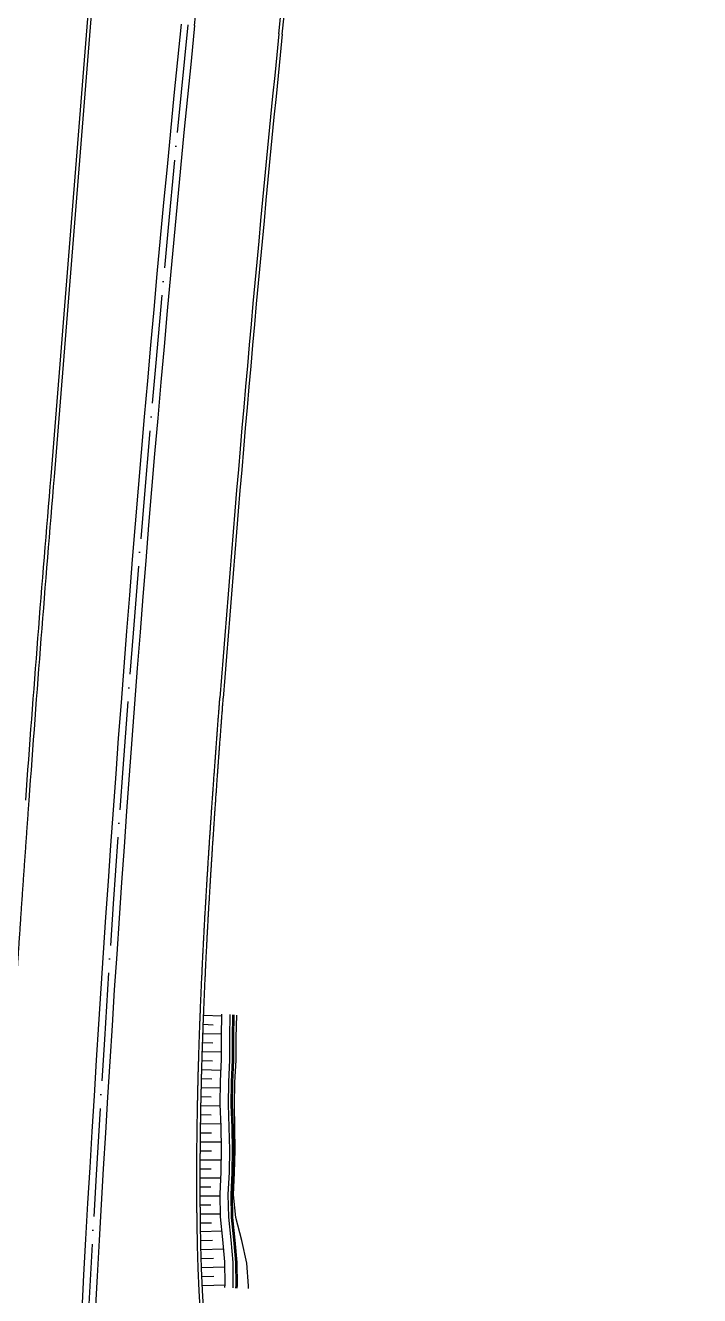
# Model space of a CAD drawing. Header units: inches. Extents: x 499362 to 502582, y 2542122 to 2545349.
# Drawn here: x 501339.5 to 501488.7, y 2543981.7 to 2544262.9 of the extents above; entities that cross this region are included whole.
import ezdxf

# ---------------------------------------------------------------- set-up
doc = ezdxf.new("R2010")
doc.units = ezdxf.units.IN
doc.header["$MEASUREMENT"] = 0
doc.linetypes.add('ACAD_ISO04W100', pattern=[30, 24, -3, 0, -3])
doc.layers.add('0-段落划分', color=2, linetype='Continuous')

# ---------------------------------------------------------------- blocks, each defined once
blk = doc.blocks.new('A$C3A006F90')
at = {"layer": '0-段落划分', "color": 2}
for p, q in [((501376.9, 2544262.95), (501400.45, 2544495.62)), ((501395.56, 2544261.06), (501412.68, 2544430.22)), ((501396.31, 2544260.98), (501413.42, 2544430.13))]:
    blk.add_line(p, q, dxfattribs=at)
at = {"layer": '0-段落划分', "color": 2, "linetype": 'Continuous'}
for p, q in [((501378.91, 2544043.73), (501382.95, 2544043.58)), ((501378.83, 2544041.73), (501381, 2544041.65)), ((501378.76, 2544039.73), (501382.9, 2544039.59)), ((501378.62, 2544035.73), (501382.89, 2544035.6)), ((501378.69, 2544037.73), (501380.91, 2544037.66)), ((501378.56, 2544033.73), (501380.84, 2544033.66)), ((501378.45, 2544029.73), (501380.69, 2544029.68)), ((501378.5, 2544031.73), (501382.77, 2544031.61)), ((501378.4, 2544027.73), (501382.63, 2544027.63)), ((501378.36, 2544025.73), (501380.61, 2544025.69)), ((501378.28, 2544021.73), (501380.6, 2544021.69)), ((501378.32, 2544023.73), (501382.6, 2544023.65)), ((501378.25, 2544019.73), (501382.74, 2544019.67)), ((501378.2, 2544015.73), (501382.84, 2544015.68)), ((501378.22, 2544017.73), (501380.63, 2544017.7)), ((501378.18, 2544013.73), (501380.65, 2544013.71)), ((501378.17, 2544011.73), (501382.84, 2544011.71)), ((501378.15, 2544007.73), (501382.72, 2544007.73)), ((501378.16, 2544009.73), (501380.61, 2544009.72)), ((501378.16, 2544005.73), (501380.51, 2544005.74)), ((501378.16, 2544003.73), (501382.55, 2544003.75)), ((501378.17, 2544001.73), (501380.51, 2544001.75)), ((501378.19, 2543999.73), (501382.65, 2543999.77)), ((501378.21, 2543997.73), (501380.63, 2543997.76)), ((501378.25, 2543995.87), (501382.99, 2543995.96)), ((501378.29, 2543993.87), (501380.86, 2543993.92)), ((501378.34, 2543991.87), (501383.34, 2543992.01)), ((501378.4, 2543989.87), (501381.07, 2543989.95)), ((501378.46, 2543987.87), (501383.59, 2543988.02)), ((501378.54, 2543985.87), (501381.2, 2543985.98)), ((501378.63, 2543983.88), (501383.65, 2543984.07))]:
    blk.add_line(p, q, dxfattribs=at)
at = {"layer": '0-段落划分', "color": 2, "flags": 128}
for points in [[(501371.92, 2544498.74), (501345.06, 2544163.07)], [(501381.77, 2543937.96), (501381.22, 2543942.92), (501380.69, 2543947.88), (501380.19, 2543952.85), (501379.71, 2543957.82), (501379.27, 2543962.79), (501378.87, 2543967.77), (501378.51, 2543972.75), (501378.19, 2543977.74), (501377.93, 2543982.73), (501377.71, 2543987.72), (501377.56, 2543992.72), (501377.46, 2543997.72)], [(501382.51, 2543938.04), (501381.96, 2543943), (501381.44, 2543947.96), (501380.93, 2543952.92), (501380.46, 2543957.89), (501380.02, 2543962.85), (501379.62, 2543967.83), (501379.26, 2543972.8), (501378.94, 2543977.78), (501378.68, 2543982.77), (501378.46, 2543987.75), (501378.31, 2543992.74), (501378.21, 2543997.73)]]:
    blk.add_lwpolyline(points, dxfattribs=at)
at = {"layer": '0-段落划分', "color": 2, "linetype": 'Continuous', "flags": 128}
for points in [[(501372.66, 2544498.66), (501345.81, 2544163.01)], [(501382.64, 2544029.04), (501382.88, 2544034.01), (501382.89, 2544039), (501382.95, 2544043.98), (501382.95, 2544043.98)], [(501384.47, 2544028.93), (501384.71, 2544033.9), (501384.72, 2544038.88), (501384.78, 2544043.87), (501384.78, 2544043.87)], [(501384.47, 2544028.93), (501384.71, 2544033.9), (501384.72, 2544038.88), (501384.78, 2544043.87), (501384.78, 2544043.87)], [(501385.07, 2544028.89), (501385.31, 2544033.86), (501385.32, 2544038.84), (501385.38, 2544043.83), (501385.38, 2544043.83)], [(501385.07, 2544028.89), (501385.31, 2544033.86), (501385.32, 2544038.84), (501385.38, 2544043.83), (501385.38, 2544043.83)], [(501385.37, 2544028.87), (501385.61, 2544033.84), (501385.62, 2544038.83), (501385.68, 2544043.81), (501385.68, 2544043.81)], [(501385.83, 2544028.84), (501386.08, 2544033.81), (501386.14, 2544038.79), (501386.23, 2544043.77), (501386.23, 2544043.77)], [(501382.54, 2544004.11), (501382.79, 2544009.08), (501382.87, 2544014.06), (501382.76, 2544019.06), (501382.59, 2544024.05), (501382.64, 2544029.04), (501382.64, 2544029.04)], [(501384.37, 2544004.01), (501384.62, 2544008.98), (501384.7, 2544013.96), (501384.59, 2544018.95), (501384.41, 2544023.94), (501384.47, 2544028.93), (501384.47, 2544028.93)], [(501384.37, 2544004.01), (501384.62, 2544008.98), (501384.7, 2544013.96), (501384.59, 2544018.95), (501384.41, 2544023.94), (501384.47, 2544028.93), (501384.47, 2544028.93)], [(501384.97, 2544003.97), (501385.22, 2544008.94), (501385.3, 2544013.92), (501385.19, 2544018.91), (501385.01, 2544023.91), (501385.07, 2544028.89), (501385.07, 2544028.89)], [(501384.97, 2544003.97), (501385.22, 2544008.94), (501385.3, 2544013.92), (501385.19, 2544018.91), (501385.01, 2544023.91), (501385.07, 2544028.89), (501385.07, 2544028.89)], [(501385.27, 2544003.95), (501385.52, 2544008.92), (501385.6, 2544013.9), (501385.49, 2544018.89), (501385.31, 2544023.89), (501385.37, 2544028.87), (501385.37, 2544028.87)], [(501385.51, 2544003.94), (501385.77, 2544008.91), (501385.88, 2544013.88), (501385.83, 2544018.87), (501385.74, 2544023.86), (501385.83, 2544028.84), (501385.83, 2544028.84)], [(501383.62, 2543983.42), (501383.65, 2543984.11), (501383.58, 2543989.1), (501383.18, 2543994.11), (501382.67, 2543999.12), (501382.54, 2544004.11), (501382.54, 2544004.11)], [(501385.45, 2543983.34), (501385.48, 2543984.01), (501385.41, 2543989), (501385.01, 2543994), (501384.5, 2543999.02), (501384.37, 2544004.01), (501384.37, 2544004.01)], [(501385.45, 2543983.34), (501385.48, 2543984.01), (501385.41, 2543989), (501385.01, 2543994), (501384.5, 2543999.02), (501384.37, 2544004.01), (501384.37, 2544004.01)], [(501386.05, 2543983.32), (501386.08, 2543983.98), (501386.01, 2543988.97), (501385.6, 2543993.97), (501385.1, 2543998.98), (501384.97, 2544003.97), (501384.97, 2544003.97)], [(501386.05, 2543983.32), (501386.08, 2543983.98), (501386.01, 2543988.97), (501385.6, 2543993.97), (501385.1, 2543998.98), (501384.97, 2544003.97), (501384.97, 2544003.97)], [(501386.35, 2543983.31), (501386.38, 2543983.97), (501386.31, 2543988.95), (501385.9, 2543993.95), (501385.4, 2543998.96), (501385.27, 2544003.95), (501385.27, 2544003.95)], [(501388.85, 2543983.2), (501388.87, 2543983.83), (501388.44, 2543988.83), (501387.36, 2543993.87), (501386.05, 2543998.93), (501385.51, 2544003.94), (501385.51, 2544003.94)]]:
    blk.add_lwpolyline(points, dxfattribs=at)
at = {"layer": '0-段落划分', "color": 2, "flags": 128}
for points in [[(501377.46, 2543997.72, 0.000103), (501377.46, 2543998.02, 0.000343), (501377.45, 2543999.04, 0.000341), (501377.44, 2544000.06, 0.000338), (501377.43, 2544001.08, 0.000335), (501377.42, 2544002.1, 0.000333), (501377.42, 2544003.11, 0.00033), (501377.41, 2544004.13, 0.000327), (501377.41, 2544005.15, 0.000325), (501377.41, 2544006.17, 0.000322), (501377.4, 2544007.19, 0.00032), (501377.4, 2544008.21, 0.000317), (501377.41, 2544009.23, 0.000314), (501377.41, 2544010.25, 0.000312), (501377.41, 2544011.26, 0.000309), (501377.42, 2544012.28, 0.000306), (501377.43, 2544013.3, 0.000304), (501377.43, 2544014.32, 0.000301), (501377.44, 2544015.34, 0.000298), (501377.45, 2544016.36, 0.000296), (501377.47, 2544017.38, 0.000293), (501377.48, 2544018.4, 0.00029), (501377.49, 2544019.41, 0.000288), (501377.51, 2544020.43, 0.000285), (501377.52, 2544021.45, 0.000282), (501377.54, 2544022.47, 0.00028), (501377.56, 2544023.49, 0.000277), (501377.58, 2544024.51, 0.000274), (501377.6, 2544025.53, 0.000272), (501377.62, 2544026.54, 0.000269), (501377.65, 2544027.56, 0.000267), (501377.67, 2544028.58, 0.000264), (501377.7, 2544029.6, 0.000261), (501377.72, 2544030.62, 0.000259), (501377.75, 2544031.64, 0.000256), (501377.78, 2544032.66, 0.000253), (501377.81, 2544033.67, 0.000251), (501377.84, 2544034.69, 0.000248), (501377.87, 2544035.71, 0.000245), (501377.9, 2544036.73, 0.000243), (501377.94, 2544037.75, 0.00024), (501377.97, 2544038.76, 0.000237), (501378.01, 2544039.78, 0.000235), (501378.05, 2544040.8, 0.000232), (501378.08, 2544041.82, 0.000229), (501378.12, 2544042.84, 0.000227), (501378.16, 2544043.86, 0.000224), (501378.2, 2544044.87, 0.000222), (501378.24, 2544045.89, 0.000219), (501378.28, 2544046.91, 0.000216), (501378.33, 2544047.93, 0.000214), (501378.37, 2544048.95, 0.000211), (501378.42, 2544049.96, 0.000208), (501378.46, 2544050.98, 0.000206), (501378.51, 2544052, 0.000203), (501378.56, 2544053.02, 0.0002), (501378.6, 2544054.03, 0.000198), (501378.65, 2544055.05, 0.000195), (501378.7, 2544056.07, 0.000192), (501378.75, 2544057.09, 0.00019), (501378.8, 2544058.1, 0.000187), (501378.86, 2544059.12, 0.000184), (501378.91, 2544060.14, 0.000182), (501378.96, 2544061.16, 0.000179), (501379.02, 2544062.17, 0.000176), (501379.07, 2544063.19, 0.000174), (501379.13, 2544064.21, 0.000171), (501379.18, 2544065.23, 0.000169), (501379.24, 2544066.24, 0.000166), (501379.3, 2544067.26, 0.000163), (501379.36, 2544068.28, 0.000161), (501379.42, 2544069.3, 0.000158), (501379.48, 2544070.31, 0.000155), (501379.54, 2544071.33, 0.000153), (501379.6, 2544072.35, 0.00015), (501379.66, 2544073.36, 0.000147), (501379.72, 2544074.38, 0.000145), (501379.79, 2544075.4, 0.000142), (501379.85, 2544076.42, 0.000139), (501379.91, 2544077.43, 0.000137), (501379.98, 2544078.45, 0.000134), (501380.04, 2544079.47, 0.000131), (501380.11, 2544080.48, 0.000129), (501380.17, 2544081.5, 0.000126), (501380.24, 2544082.52, 0.000123), (501380.31, 2544083.53, 0.000121), (501380.38, 2544084.55, 0.000118), (501380.44, 2544085.57, 0.000116), (501380.51, 2544086.58, 0.000113), (501380.58, 2544087.6, 0.00011), (501380.65, 2544088.62, 0.000108), (501380.72, 2544089.63, 0.000105), (501380.79, 2544090.65, 0.000102), (501380.86, 2544091.67, 0.0001), (501380.94, 2544092.68, 0.000097), (501381.01, 2544093.7, 0.000094), (501381.08, 2544094.72, 0.000092), (501381.15, 2544095.73, 0.000089), (501381.22, 2544096.75, 0.000086), (501381.3, 2544097.76, 0.000084), (501381.37, 2544098.78, 0.000081), (501381.45, 2544099.8, 0.000078), (501381.52, 2544100.81, 0.000076), (501381.59, 2544101.83, 0.000073), (501381.67, 2544102.85, 0.00007), (501381.74, 2544103.86, 0.000068), (501381.82, 2544104.88, 0.000065), (501381.9, 2544105.89, 0.000062), (501381.97, 2544106.91, 0.00006), (501382.05, 2544107.93, 0.000057), (501382.12, 2544108.94, 0.000055), (501382.2, 2544109.96, 0.000052), (501382.28, 2544110.97, 0.000049), (501382.35, 2544111.99, 0.000047), (501382.43, 2544113.01, 0.000044), (501382.51, 2544114.02)], [(501378.21, 2543997.73, 0.000103), (501378.21, 2543998.03, 0.000343), (501378.2, 2543999.05, 0.00034), (501378.19, 2544000.07, 0.000337), (501378.18, 2544001.08, 0.000335), (501378.17, 2544002.1, 0.000332), (501378.17, 2544003.12, 0.000329), (501378.16, 2544004.14, 0.000327), (501378.16, 2544005.15, 0.000324), (501378.16, 2544006.17, 0.000322), (501378.15, 2544007.19, 0.000319), (501378.15, 2544008.21, 0.000316), (501378.16, 2544009.23, 0.000314), (501378.16, 2544010.24, 0.000311), (501378.16, 2544011.26, 0.000308), (501378.17, 2544012.28, 0.000306), (501378.18, 2544013.3, 0.000303), (501378.18, 2544014.31, 0.0003), (501378.19, 2544015.33, 0.000298), (501378.2, 2544016.35, 0.000295), (501378.22, 2544017.37, 0.000293), (501378.23, 2544018.39, 0.00029), (501378.24, 2544019.4, 0.000287), (501378.26, 2544020.42, 0.000285), (501378.27, 2544021.44, 0.000282), (501378.29, 2544022.46, 0.000279), (501378.31, 2544023.47, 0.000277), (501378.33, 2544024.49, 0.000274), (501378.35, 2544025.51, 0.000271), (501378.37, 2544026.53, 0.000269), (501378.4, 2544027.55, 0.000266), (501378.42, 2544028.56, 0.000263), (501378.45, 2544029.58, 0.000261), (501378.47, 2544030.6, 0.000258), (501378.5, 2544031.62, 0.000256), (501378.53, 2544032.63, 0.000253), (501378.56, 2544033.65, 0.00025), (501378.59, 2544034.67, 0.000248), (501378.62, 2544035.69, 0.000245), (501378.65, 2544036.7, 0.000242), (501378.69, 2544037.72, 0.00024), (501378.72, 2544038.74, 0.000237), (501378.76, 2544039.76, 0.000234), (501378.8, 2544040.77, 0.000232), (501378.83, 2544041.79, 0.000229), (501378.87, 2544042.81, 0.000227), (501378.91, 2544043.83, 0.000224), (501378.95, 2544044.84, 0.000221), (501378.99, 2544045.86, 0.000219), (501379.03, 2544046.88, 0.000216), (501379.08, 2544047.9, 0.000213), (501379.12, 2544048.91, 0.000211), (501379.17, 2544049.93, 0.000208), (501379.21, 2544050.95, 0.000205), (501379.26, 2544051.96, 0.000203), (501379.31, 2544052.98, 0.0002), (501379.35, 2544054, 0.000197), (501379.4, 2544055.02, 0.000195), (501379.45, 2544056.03, 0.000192), (501379.5, 2544057.05, 0.000189), (501379.55, 2544058.07, 0.000187), (501379.61, 2544059.08, 0.000184), (501379.66, 2544060.1, 0.000182), (501379.71, 2544061.12, 0.000179), (501379.77, 2544062.13, 0.000176), (501379.82, 2544063.15, 0.000174), (501379.88, 2544064.17, 0.000171), (501379.93, 2544065.19, 0.000168), (501379.99, 2544066.2, 0.000166), (501380.05, 2544067.22, 0.000163), (501380.11, 2544068.24, 0.00016), (501380.17, 2544069.25, 0.000158), (501380.23, 2544070.27, 0.000155), (501380.29, 2544071.29, 0.000152), (501380.35, 2544072.3, 0.00015), (501380.41, 2544073.32, 0.000147), (501380.47, 2544074.34, 0.000145), (501380.53, 2544075.35, 0.000142), (501380.6, 2544076.37, 0.000139), (501380.66, 2544077.38, 0.000137), (501380.73, 2544078.4, 0.000134), (501380.79, 2544079.42, 0.000131), (501380.86, 2544080.43, 0.000129), (501380.92, 2544081.45, 0.000126), (501380.99, 2544082.47, 0.000123), (501381.06, 2544083.48, 0.000121), (501381.13, 2544084.5, 0.000118), (501381.19, 2544085.52, 0.000116), (501381.26, 2544086.53, 0.000113), (501381.33, 2544087.55, 0.00011), (501381.4, 2544088.57, 0.000108), (501381.47, 2544089.58, 0.000105), (501381.54, 2544090.6, 0.000102), (501381.61, 2544091.61, 0.0001), (501381.68, 2544092.63, 0.000097), (501381.76, 2544093.65, 0.000094), (501381.83, 2544094.66, 0.000092), (501381.9, 2544095.68, 0.000089), (501381.97, 2544096.69, 0.000086), (501382.05, 2544097.71, 0.000084), (501382.12, 2544098.73, 0.000081), (501382.19, 2544099.74, 0.000078), (501382.27, 2544100.76, 0.000076), (501382.34, 2544101.77, 0.000073), (501382.42, 2544102.79, 0.00007), (501382.49, 2544103.81, 0.000068), (501382.57, 2544104.82, 0.000065), (501382.64, 2544105.84, 0.000062), (501382.72, 2544106.85, 0.00006), (501382.8, 2544107.87, 0.000057), (501382.87, 2544108.89, 0.000055), (501382.95, 2544109.9, 0.000052), (501383.03, 2544110.92, 0.000049), (501383.1, 2544111.93, 0.000047), (501383.18, 2544112.95, 0.000044), (501383.26, 2544113.97)], [(501340.21, 2544091.32, -0.000026), (501340.17, 2544090.69, -0.000026), (501340.12, 2544090.05, -0.000026), (501340.08, 2544089.42, -0.000026), (501340.03, 2544088.78, -0.000026), (501339.99, 2544088.14, -0.000026), (501339.94, 2544087.51, -0.000026), (501339.9, 2544086.87, -0.000025), (501339.85, 2544086.24, -0.000025), (501339.8, 2544085.6, -0.000025), (501339.76, 2544084.97, -0.000025), (501339.71, 2544084.33, -0.000025), (501339.67, 2544083.69, -0.000025), (501339.62, 2544083.06, -0.000024), (501339.58, 2544082.42, -0.000024), (501339.53, 2544081.79, -0.000024), (501339.49, 2544081.15, -0.000024), (501339.45, 2544080.51, -0.000024), (501339.4, 2544079.88, -0.000024), (501339.36, 2544079.24, -0.000024), (501339.31, 2544078.61, -0.000023), (501339.27, 2544077.97, -0.000023), (501339.22, 2544077.34, -0.000023), (501339.18, 2544076.7, -0.000023), (501339.13, 2544076.06, -0.000023), (501339.09, 2544075.43, -0.000023), (501339.05, 2544074.79, -0.000023), (501339, 2544074.16, -0.000022), (501338.96, 2544073.52, -0.000022), (501338.91, 2544072.88, -0.000022), (501338.87, 2544072.25, -0.000022), (501338.83, 2544071.61, -0.000022), (501338.78, 2544070.98, -0.000022), (501338.74, 2544070.34, -0.000022), (501338.69, 2544069.7, -0.000021), (501338.65, 2544069.07, -0.000021), (501338.61, 2544068.43, -0.000021), (501338.56, 2544067.8, -0.000021), (501338.52, 2544067.16, -0.000021), (501338.48, 2544066.53, -0.000021), (501338.43, 2544065.89, -0.000021), (501338.39, 2544065.25, -0.00002), (501338.35, 2544064.62, -0.00002), (501338.3, 2544063.98, -0.00002), (501338.26, 2544063.35, -0.00002), (501338.22, 2544062.71, -0.00002), (501338.17, 2544062.07, -0.00002), (501338.13, 2544061.44, -0.000019), (501338.09, 2544060.8, -0.000019), (501338.04, 2544060.17, -0.000019), (501338, 2544059.53, -0.000019), (501337.96, 2544058.89, -0.000019), (501337.92, 2544058.26, -0.000019), (501337.87, 2544057.62, -0.000019), (501337.83, 2544056.99, -0.000018), (501337.79, 2544056.35, -0.000018), (501337.75, 2544055.71, -0.000018), (501337.7, 2544055.08, -0.000018), (501337.66, 2544054.44, -0.000018), (501337.62, 2544053.81, -0.000018), (501337.58, 2544053.17, -0.000018), (501337.53, 2544052.53, -0.000017), (501337.49, 2544051.9, -0.000017), (501337.45, 2544051.26, -0.000017), (501337.41, 2544050.63, -0.000017), (501337.36, 2544049.99, -0.000017), (501337.32, 2544049.35, -0.000017), (501337.28, 2544048.72, -0.000017), (501337.24, 2544048.08, -0.000016), (501337.2, 2544047.45, -0.000016), (501337.15, 2544046.81, -0.000016), (501337.11, 2544046.17, -0.000016), (501337.07, 2544045.54, -0.000016), (501337.03, 2544044.9, -0.000016), (501336.99, 2544044.27, -0.000016), (501336.94, 2544043.63, -0.000015), (501336.9, 2544042.99, -0.000015), (501336.86, 2544042.36, -0.000015), (501336.82, 2544041.72, -0.000015), (501336.78, 2544041.09, -0.000015), (501336.74, 2544040.45, -0.000015), (501336.69, 2544039.81, -0.000014), (501336.65, 2544039.18, -0.000014), (501336.61, 2544038.54, -0.000014), (501336.57, 2544037.91, -0.000014), (501336.53, 2544037.27, -0.000014), (501336.49, 2544036.63, -0.000014), (501336.45, 2544036, -0.000014), (501336.4, 2544035.36, -0.000013), (501336.36, 2544034.72, -0.000013), (501336.32, 2544034.09, -0.000013), (501336.28, 2544033.45, -0.000013), (501336.24, 2544032.82, -0.000013), (501336.2, 2544032.18, -0.000013), (501336.16, 2544031.54, -0.000013), (501336.12, 2544030.91, -0.000012), (501336.07, 2544030.27, -0.000012), (501336.03, 2544029.64, -0.000012), (501335.99, 2544029, -0.000012), (501335.95, 2544028.36, -0.000012), (501335.91, 2544027.73, -0.000012), (501335.87, 2544027.09, -0.000012), (501335.83, 2544026.46, -0.000011), (501335.79, 2544025.82, -0.000011), (501335.75, 2544025.18, -0.000011), (501335.71, 2544024.55, -0.000011), (501335.67, 2544023.91, -0.000011), (501335.62, 2544023.28, -0.000011), (501335.58, 2544022.64, -0.000011), (501335.54, 2544022, -0.00001), (501335.5, 2544021.37, -0.00001), (501335.46, 2544020.73, -0.00001), (501335.42, 2544020.09, -0.00001), (501335.38, 2544019.46, -0.00001), (501335.34, 2544018.82, -0.00001), (501335.3, 2544018.19, -0.000009), (501335.26, 2544017.55, -0.000009), (501335.22, 2544016.91, -0.000009), (501335.18, 2544016.28, -0.000009), (501335.14, 2544015.64, -0.000009), (501335.1, 2544015.01, -0.000009), (501335.06, 2544014.37, -0.000009), (501335.02, 2544013.73, -0.000008), (501334.98, 2544013.1, -0.000008), (501334.94, 2544012.46, -0.000008), (501334.9, 2544011.83, -0.000008), (501334.86, 2544011.19, -0.000008), (501334.82, 2544010.55, -0.000008), (501334.78, 2544009.92, -0.000008), (501334.73, 2544009.28, -0.000007), (501334.69, 2544008.64, -0.000007), (501334.65, 2544008.01, -0.000007), (501334.61, 2544007.37, -0.000007), (501334.57, 2544006.74, -0.000007), (501334.53, 2544006.1, -0.000007), (501334.49, 2544005.46, -0.000007), (501334.45, 2544004.83, -0.000006), (501334.41, 2544004.19, -0.000006), (501334.37, 2544003.56, -0.000006), (501334.33, 2544002.92, -0.000006), (501334.29, 2544002.28, -0.000006), (501334.25, 2544001.65, -0.000006), (501334.21, 2544001.01, -0.000006), (501334.17, 2544000.37, -0.000005), (501334.13, 2543999.74, -0.000005), (501334.09, 2543999.1, -0.000005), (501334.05, 2543998.47, -0.000005), (501334.01, 2543997.83, -0.000005), (501333.97, 2543997.19, -0.000005), (501333.93, 2543996.56, -0.000004), (501333.89, 2543995.92, -0.000004), (501333.85, 2543995.29, -0.000004), (501333.81, 2543994.65, -0.000004), (501333.77, 2543994.01, -0.000004), (501333.73, 2543993.38, -0.000004), (501333.69, 2543992.74, -0.000004), (501333.65, 2543992.1, -0.000003), (501333.62, 2543991.47, -0.000003), (501333.58, 2543990.83, -0.000003), (501333.54, 2543990.2, -0.000003), (501333.5, 2543989.56, -0.000003), (501333.46, 2543988.92, -0.000003), (501333.42, 2543988.29, -0.000003), (501333.38, 2543987.65, -0.000002), (501333.34, 2543987.02, -0.000002), (501333.3, 2543986.38, -0.000002), (501333.26, 2543985.74, -0.000002), (501333.22, 2543985.11, -0.000002), (501333.18, 2543984.47, -0.000002), (501333.14, 2543983.83, -0.000002), (501333.1, 2543983.2, -0.000001), (501333.06, 2543982.56, -0.000001), (501333.02, 2543981.93, -0.000001), (501332.98, 2543981.29)]]:
    blk.add_lwpolyline(points, format="xyb", dxfattribs=at)
at = {"layer": '0-段落划分', "color": 2}
for radius, start, end in [(6001.5, 174.220781, 179.07125), (5998.5, 174.220781, 179.073164), (5979.75, 174.220781, 175.635194), (5979, 174.220781, 175.635194), (6021, 175.196877, 175.881235), (6020.25, 175.196877, 175.881235)]:
    blk.add_arc((507344.92, 2543658.92), radius, start, end, dxfattribs=at)
at = {"layer": '0-段落划分', "color": 6, "linetype": 'ACAD_ISO04W100'}
blk.add_arc((507344.92, 2543658.92), 6000, 174.220781, 192.567374, dxfattribs=at)

msp = doc.modelspace()

# ---------------------------------------------------------------- block references
at = {"layer": '0-段落划分'}
msp.add_blockref('A$C3A006F90', (0, 0), dxfattribs=at)

doc.saveas('drawing.dxf')
